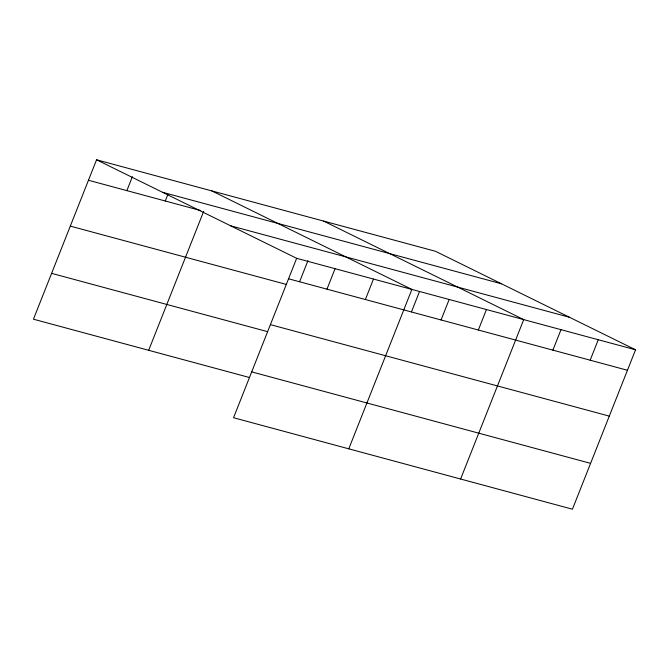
<?xml version="1.0" encoding="UTF-8"?>
<svg xmlns="http://www.w3.org/2000/svg" width="669" height="669" viewBox="0 0 669 669"><rect width="100%" height="100%" fill="white"/><g stroke="black" fill="none" stroke-linecap="round" stroke-linejoin="round"><path stroke-width="1" d="M635.55 349.795L296.66 258.318L233.548 417.724L572.438 509.209L635.55 349.795L435.452 251.276L96.562 159.791L33.45 319.205L249.42 377.5M126.867 190.632L132.395 176.675M165.276 201.001L167.852 194.487M148.669 350.305L203.677 211.371M299.628 281.674L307.949 260.659M326.965 289.159L335.069 268.687M365.374 299.528L373.478 279.057M348.775 448.832L411.887 289.418L211.789 190.899M411.46 311.863L419.404 291.801M441.055 319.958L449.167 299.486M478.335 330.018L486.438 309.546M460.606 479.021L523.718 319.606L323.62 221.088M552.887 350.146L560.998 329.675M590.167 360.206L598.27 339.735M162.6 192.304L501.482 283.79M88.459 180.262L200.725 210.568M230.629 225.804L569.52 317.282M288.556 278.789L627.447 370.266M70.304 226.114L286.273 284.417M270.41 324.641L609.292 416.118M51.605 273.353L267.575 331.657M251.703 371.88L590.593 463.358M96.562 159.791L296.66 258.318"/></g></svg>
